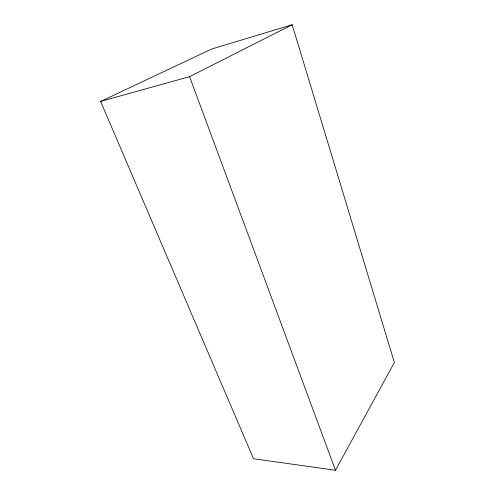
<?xml version="1.0" encoding="UTF-8"?>
<svg xmlns="http://www.w3.org/2000/svg" width="495" height="495" viewBox="0 0 495 495"><rect width="100%" height="100%" fill="white"/><g stroke="black" fill="none" stroke-linecap="round" stroke-linejoin="round"><path stroke-width="0.74" d="M335.48 470.25L394.379 362.482L292.168 24.75L211.705 49.03L100.621 101.419L253.539 458.747L335.48 470.25L189.585 76.663L292.168 24.75M100.621 101.419L189.585 76.663"/></g></svg>
